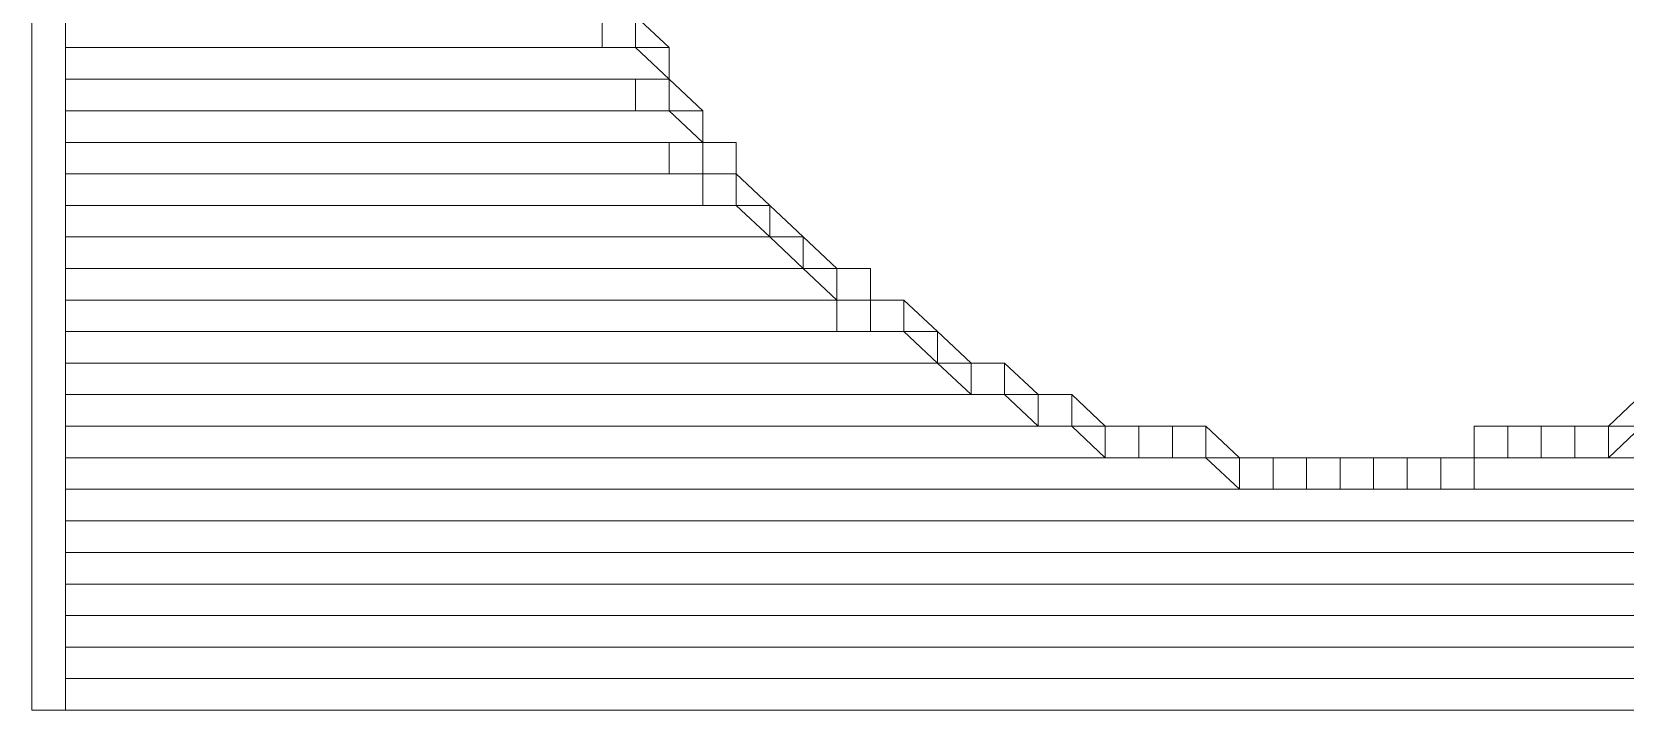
# Model space of a CAD drawing. Header units: millimetres. Extents: x 0 to 841, y 0 to 594.
# Drawn here: x 659.18 to 669.08, y 97.95 to 102.16 of the extents above; entities that cross this region are included whole.
import ezdxf

# ---------------------------------------------------------------- set-up
doc = ezdxf.new("R2010")
doc.units = ezdxf.units.MM
doc.header["$LTSCALE"] = 0.81
doc.layers.add('1', color=7, linetype='Continuous', lineweight=13)

msp = doc.modelspace()

# ---------------------------------------------------------------- linework, layer by layer
at = {"layer": '1'}
for p, q in [((668.7646, 99.7079), (718.8394, 99.7079)), ((668.7646, 99.7079), (718.8394, 99.7079)), ((659.3874, 99.5118), (718.8394, 99.5118)), ((659.3874, 99.5118), (718.8394, 99.5118)), ((667.9315, 99.5118), (718.8394, 99.5118)), ((667.9315, 99.5118), (718.8394, 99.5118)), ((659.3874, 99.3165), (718.8394, 99.3165)), ((659.3874, 99.3165), (718.8394, 99.3165)), ((659.3874, 99.1205), (718.8394, 99.1205)), ((659.3874, 99.1205), (718.8394, 99.1205)), ((659.3874, 98.9244), (718.8394, 98.9244)), ((659.3874, 98.9244), (718.8394, 98.9244)), ((659.3874, 98.7283), (718.8394, 98.7283)), ((659.3874, 98.7283), (718.8394, 98.7283)), ((659.3874, 98.5331), (718.8394, 98.5331)), ((659.3874, 98.5331), (718.8394, 98.5331)), ((659.3874, 98.337), (718.8394, 98.337)), ((659.3874, 98.337), (718.8394, 98.337))]:
    msp.add_line(p, q, dxfattribs=at)
for points in [[(659.1787, 97.9457), (659.1787, 110.0874), (659.3874, 110.0874), (659.3874, 97.9457)], [(659.1787, 97.9457), (659.1787, 110.0874), (659.3874, 110.0874), (659.3874, 97.9457)], [(659.3874, 102.2535), (662.9299, 102.2535), (662.9299, 102.0583), (659.3874, 102.0583)], [(659.3874, 102.2535), (662.9299, 102.2535), (662.9299, 102.0583), (659.3874, 102.0583)], [(662.722, 102.2535), (662.722, 102.0583), (662.9299, 102.0583), (662.9299, 102.2535)], [(662.722, 102.2535), (662.722, 102.0583), (662.9299, 102.0583), (662.9299, 102.2535)], [(662.9299, 102.2535), (663.1386, 102.0583), (663.1386, 101.8622), (662.9299, 102.0583)], [(662.9299, 102.2535), (663.1386, 102.0583), (663.1386, 101.8622), (662.9299, 102.0583)], [(659.3874, 102.0583), (663.1386, 102.0583), (663.1386, 101.8622), (659.3874, 101.8622)], [(659.3874, 102.0583), (663.1386, 102.0583), (663.1386, 101.8622), (659.3874, 101.8622)], [(663.1386, 102.0583), (663.1386, 102.0583), (663.1386, 101.8622), (663.1386, 101.8622)], [(663.1386, 102.0583), (663.1386, 102.0583), (663.1386, 101.8622), (663.1386, 101.8622)], [(659.3874, 101.8622), (663.1386, 101.8622), (663.1386, 101.6661), (659.3874, 101.6661)], [(659.3874, 101.8622), (663.1386, 101.8622), (663.1386, 101.6661), (659.3874, 101.6661)], [(662.9299, 101.8622), (662.9299, 101.6661), (663.1386, 101.6661), (663.1386, 101.8622)], [(662.9299, 101.8622), (662.9299, 101.6661), (663.1386, 101.6661), (663.1386, 101.8622)], [(663.1386, 101.8622), (663.3465, 101.6661), (663.3465, 101.4701), (663.1386, 101.6661)], [(663.1386, 101.8622), (663.3465, 101.6661), (663.3465, 101.4701), (663.1386, 101.6661)], [(659.3874, 101.6661), (663.3465, 101.6661), (663.3465, 101.4701), (659.3874, 101.4701)], [(659.3874, 101.6661), (663.3465, 101.6661), (663.3465, 101.4701), (659.3874, 101.4701)], [(659.3874, 101.6661), (663.3465, 101.6661), (663.3465, 101.4701), (659.3874, 101.4701)], [(659.3874, 101.6661), (663.3465, 101.6661), (663.3465, 101.4701), (659.3874, 101.4701)], [(659.3874, 101.4701), (663.5551, 101.4701), (663.5551, 101.2748), (659.3874, 101.2748)], [(659.3874, 101.4701), (663.5551, 101.4701), (663.5551, 101.2748), (659.3874, 101.2748)], [(663.1386, 101.4701), (663.1386, 101.2748), (663.3465, 101.2748), (663.3465, 101.4701)], [(663.1386, 101.4701), (663.1386, 101.2748), (663.3465, 101.2748), (663.3465, 101.4701)], [(663.3465, 101.4701), (663.5551, 101.4701), (663.5551, 101.2748), (663.3465, 101.2748)], [(663.3465, 101.4701), (663.5551, 101.4701), (663.5551, 101.2748), (663.3465, 101.2748)], [(659.3874, 101.2748), (663.5551, 101.2748), (663.5551, 101.0787), (659.3874, 101.0787)], [(659.3874, 101.2748), (663.5551, 101.2748), (663.5551, 101.0787), (659.3874, 101.0787)], [(663.3465, 101.2748), (663.3465, 101.0787), (663.5551, 101.0787), (663.5551, 101.2748)], [(663.3465, 101.2748), (663.3465, 101.0787), (663.5551, 101.0787), (663.5551, 101.2748)], [(663.5551, 101.2748), (663.7638, 101.0787), (663.7638, 100.8827), (663.5551, 101.0787)], [(663.5551, 101.2748), (663.7638, 101.0787), (663.7638, 100.8827), (663.5551, 101.0787)], [(659.3874, 101.0787), (663.7638, 101.0787), (663.7638, 100.8827), (659.3874, 100.8827)], [(659.3874, 101.0787), (663.7638, 101.0787), (663.7638, 100.8827), (659.3874, 100.8827)], [(663.7638, 101.0787), (663.7638, 101.0787), (663.7638, 100.8827), (663.7638, 100.8827)], [(663.7638, 101.0787), (663.9717, 100.8827), (663.9717, 100.6874), (663.7638, 100.8827)], [(663.7638, 101.0787), (663.7638, 101.0787), (663.7638, 100.8827), (663.7638, 100.8827)], [(663.7638, 101.0787), (663.9717, 100.8827), (663.9717, 100.6874), (663.7638, 100.8827)], [(659.3874, 100.8827), (663.9717, 100.8827), (663.9717, 100.6874), (659.3874, 100.6874)], [(659.3874, 100.8827), (663.9717, 100.8827), (663.9717, 100.6874), (659.3874, 100.6874)], [(663.9717, 100.8827), (663.9717, 100.8827), (663.9717, 100.6874), (663.9717, 100.6874)], [(663.9717, 100.8827), (664.1803, 100.6874), (664.1803, 100.4913), (663.9717, 100.6874)], [(663.9717, 100.8827), (663.9717, 100.8827), (663.9717, 100.6874), (663.9717, 100.6874)], [(663.9717, 100.8827), (664.1803, 100.6874), (664.1803, 100.4913), (663.9717, 100.6874)], [(659.3874, 100.6874), (664.1803, 100.6874), (664.1803, 100.4913), (659.3874, 100.4913)], [(659.3874, 100.6874), (664.1803, 100.6874), (664.1803, 100.4913), (659.3874, 100.4913)], [(664.1803, 100.6874), (664.389, 100.6874), (664.389, 100.4913), (664.1803, 100.4913)], [(664.1803, 100.6874), (664.389, 100.6874), (664.389, 100.4913), (664.1803, 100.4913)], [(659.3874, 100.4913), (664.389, 100.4913), (664.389, 100.2953), (659.3874, 100.2953)], [(659.3874, 100.4913), (664.5969, 100.4913), (664.5969, 100.2953), (659.3874, 100.2953)], [(659.3874, 100.4913), (664.389, 100.4913), (664.389, 100.2953), (659.3874, 100.2953)], [(659.3874, 100.4913), (664.5969, 100.4913), (664.5969, 100.2953), (659.3874, 100.2953)], [(664.1803, 100.4913), (664.1803, 100.2953), (664.389, 100.2953), (664.389, 100.4913)], [(664.1803, 100.4913), (664.1803, 100.2953), (664.389, 100.2953), (664.389, 100.4913)], [(664.389, 100.4913), (664.5969, 100.4913), (664.5969, 100.2953), (664.389, 100.2953)], [(664.389, 100.4913), (664.5969, 100.4913), (664.5969, 100.2953), (664.389, 100.2953)], [(664.5969, 100.4913), (664.8055, 100.2953), (664.8055, 100.0992), (664.5969, 100.2953)], [(664.5969, 100.4913), (664.8055, 100.2953), (664.8055, 100.0992), (664.5969, 100.2953)], [(659.3874, 100.2953), (664.8055, 100.2953), (664.8055, 100.0992), (659.3874, 100.0992)], [(659.3874, 100.2953), (664.8055, 100.2953), (664.8055, 100.0992), (659.3874, 100.0992)], [(664.8055, 100.2953), (664.8055, 100.2953), (664.8055, 100.0992), (664.8055, 100.0992)], [(664.8055, 100.2953), (665.0142, 100.0992), (665.0142, 99.9039), (664.8055, 100.0992)], [(664.8055, 100.2953), (664.8055, 100.2953), (664.8055, 100.0992), (664.8055, 100.0992)], [(664.8055, 100.2953), (665.0142, 100.0992), (665.0142, 99.9039), (664.8055, 100.0992)], [(659.3874, 100.0992), (665.222, 100.0992), (665.222, 99.9039), (659.3874, 99.9039)], [(659.3874, 100.0992), (665.222, 100.0992), (665.222, 99.9039), (659.3874, 99.9039)], [(665.0142, 100.0992), (665.222, 100.0992), (665.222, 99.9039), (665.0142, 99.9039)], [(665.0142, 100.0992), (665.222, 100.0992), (665.222, 99.9039), (665.0142, 99.9039)], [(665.222, 100.0992), (665.4307, 99.9039), (665.4307, 99.7079), (665.222, 99.9039)], [(665.222, 100.0992), (665.4307, 99.9039), (665.4307, 99.7079), (665.222, 99.9039)], [(659.3874, 99.9039), (665.4307, 99.9039), (665.4307, 99.7079), (659.3874, 99.7079)], [(659.3874, 99.9039), (665.4307, 99.9039), (665.4307, 99.7079), (659.3874, 99.7079)], [(665.4307, 99.9039), (665.4307, 99.9039), (665.4307, 99.7079), (665.4307, 99.7079)], [(665.4307, 99.9039), (665.6394, 99.9039), (665.6394, 99.7079), (665.4307, 99.7079)], [(665.4307, 99.9039), (665.4307, 99.9039), (665.4307, 99.7079), (665.4307, 99.7079)], [(665.4307, 99.9039), (665.6394, 99.9039), (665.6394, 99.7079), (665.4307, 99.7079)], [(665.6394, 99.9039), (665.8472, 99.7079), (665.8472, 99.5118), (665.6394, 99.7079)], [(665.6394, 99.9039), (665.8472, 99.7079), (665.8472, 99.5118), (665.6394, 99.7079)], [(668.9732, 99.7079), (669.1819, 99.9039), (669.1819, 99.7079), (668.9732, 99.5118)], [(668.9732, 99.7079), (669.1819, 99.9039), (669.1819, 99.7079), (668.9732, 99.5118)], [(659.3874, 99.7079), (666.0559, 99.7079), (666.0559, 99.5118), (659.3874, 99.5118)], [(659.3874, 99.7079), (666.0559, 99.7079), (666.0559, 99.5118), (659.3874, 99.5118)], [(665.8472, 99.7079), (666.0559, 99.7079), (666.0559, 99.5118), (665.8472, 99.5118)], [(665.8472, 99.7079), (666.0559, 99.7079), (666.0559, 99.5118), (665.8472, 99.5118)], [(666.0559, 99.7079), (666.2646, 99.7079), (666.2646, 99.5118), (666.0559, 99.5118)], [(666.0559, 99.7079), (666.2646, 99.7079), (666.2646, 99.5118), (666.0559, 99.5118)], [(666.2646, 99.7079), (666.2646, 99.7079), (666.2646, 99.5118), (666.2646, 99.5118)], [(666.2646, 99.7079), (666.4724, 99.7079), (666.4724, 99.5118), (666.2646, 99.5118)], [(666.2646, 99.7079), (666.2646, 99.7079), (666.2646, 99.5118), (666.2646, 99.5118)], [(666.2646, 99.7079), (666.4724, 99.7079), (666.4724, 99.5118), (666.2646, 99.5118)], [(666.4724, 99.7079), (666.6811, 99.5118), (666.6811, 99.3165), (666.4724, 99.5118)], [(666.4724, 99.7079), (666.6811, 99.5118), (666.6811, 99.3165), (666.4724, 99.5118)], [(668.1394, 99.7079), (668.348, 99.7079), (668.348, 99.5118), (668.1394, 99.5118)], [(668.1394, 99.7079), (668.348, 99.7079), (668.348, 99.5118), (668.1394, 99.5118)], [(668.348, 99.7079), (668.5567, 99.7079), (668.5567, 99.5118), (668.348, 99.5118)], [(668.348, 99.7079), (668.5567, 99.7079), (668.5567, 99.5118), (668.348, 99.5118)], [(668.5567, 99.7079), (668.7646, 99.7079), (668.7646, 99.5118), (668.5567, 99.5118)], [(668.5567, 99.7079), (668.7646, 99.7079), (668.7646, 99.5118), (668.5567, 99.5118)], [(668.7646, 99.7079), (668.9732, 99.7079), (668.9732, 99.5118), (668.7646, 99.5118)], [(668.7646, 99.7079), (668.9732, 99.7079), (668.9732, 99.5118), (668.7646, 99.5118)], [(659.3874, 99.5118), (666.8898, 99.5118), (666.8898, 99.3165), (659.3874, 99.3165)], [(659.3874, 99.5118), (666.8898, 99.5118), (666.8898, 99.3165), (659.3874, 99.3165)], [(666.6811, 99.5118), (666.8898, 99.5118), (666.8898, 99.3165), (666.6811, 99.3165)], [(666.6811, 99.5118), (666.8898, 99.5118), (666.8898, 99.3165), (666.6811, 99.3165)], [(666.8898, 99.5118), (667.0976, 99.5118), (667.0976, 99.3165), (666.8898, 99.3165)], [(666.8898, 99.5118), (667.0976, 99.5118), (667.0976, 99.3165), (666.8898, 99.3165)], [(667.0976, 99.5118), (667.0976, 99.5118), (667.0976, 99.3165), (667.0976, 99.3165)], [(667.0976, 99.5118), (667.3063, 99.5118), (667.3063, 99.3165), (667.0976, 99.3165)], [(667.0976, 99.5118), (667.0976, 99.5118), (667.0976, 99.3165), (667.0976, 99.3165)], [(667.0976, 99.5118), (667.3063, 99.5118), (667.3063, 99.3165), (667.0976, 99.3165)], [(667.3063, 99.5118), (667.5142, 99.5118), (667.5142, 99.3165), (667.3063, 99.3165)], [(667.3063, 99.5118), (667.5142, 99.5118), (667.5142, 99.3165), (667.3063, 99.3165)], [(667.5142, 99.5118), (667.7228, 99.5118), (667.7228, 99.3165), (667.5142, 99.3165)], [(667.5142, 99.5118), (667.7228, 99.5118), (667.7228, 99.3165), (667.5142, 99.3165)], [(667.7228, 99.5118), (667.9315, 99.5118), (667.9315, 99.3165), (667.7228, 99.3165)], [(667.7228, 99.5118), (667.9315, 99.5118), (667.9315, 99.3165), (667.7228, 99.3165)], [(667.9315, 99.5118), (668.1394, 99.5118), (668.1394, 99.3165), (667.9315, 99.3165)], [(667.9315, 99.3165), (667.9315, 99.5118), (668.1394, 99.5118), (668.1394, 99.3165)], [(667.9315, 99.5118), (668.1394, 99.5118), (668.1394, 99.3165), (667.9315, 99.3165)], [(667.9315, 99.3165), (667.9315, 99.5118), (668.1394, 99.5118), (668.1394, 99.3165)]]:
    msp.add_lwpolyline(points, close=True, dxfattribs=at)
for points in [[(718.8394, 99.5118), (668.7646, 99.5118), (668.7646, 99.7079)], [(718.8394, 99.5118), (668.7646, 99.5118), (668.7646, 99.7079)], [(718.8394, 99.3165), (659.3874, 99.3165), (659.3874, 99.5118)], [(718.8394, 99.3165), (659.3874, 99.3165), (659.3874, 99.5118)], [(718.8394, 99.3165), (667.9315, 99.3165), (667.9315, 99.5118)], [(718.8394, 99.3165), (667.9315, 99.3165), (667.9315, 99.5118)], [(718.8394, 99.1205), (659.3874, 99.1205), (659.3874, 99.3165)], [(718.8394, 99.1205), (659.3874, 99.1205), (659.3874, 99.3165)], [(718.8394, 98.9244), (659.3874, 98.9244), (659.3874, 99.1205)], [(718.8394, 98.9244), (659.3874, 98.9244), (659.3874, 99.1205)], [(718.8394, 98.7283), (659.3874, 98.7283), (659.3874, 98.9244)], [(718.8394, 98.7283), (659.3874, 98.7283), (659.3874, 98.9244)], [(718.8394, 98.5331), (659.3874, 98.5331), (659.3874, 98.7283)], [(718.8394, 98.5331), (659.3874, 98.5331), (659.3874, 98.7283)], [(718.8394, 98.337), (659.3874, 98.337), (659.3874, 98.5331)], [(718.8394, 98.337), (659.3874, 98.337), (659.3874, 98.5331)], [(718.8394, 98.1409), (659.3874, 98.1409), (659.3874, 98.337), (718.8394, 98.337)], [(718.8394, 98.1409), (659.3874, 98.1409), (659.3874, 98.337)], [(718.8394, 98.1409), (659.3874, 98.1409), (659.3874, 98.337), (718.8394, 98.337)], [(718.8394, 98.1409), (659.3874, 98.1409), (659.3874, 98.337)], [(718.8394, 98.1409), (659.3874, 98.1409), (659.3874, 97.9457), (718.8394, 97.9457)], [(718.8394, 98.1409), (659.3874, 98.1409), (659.3874, 97.9457), (718.8394, 97.9457)]]:
    msp.add_lwpolyline(points, dxfattribs=at)

doc.saveas('drawing.dxf')
